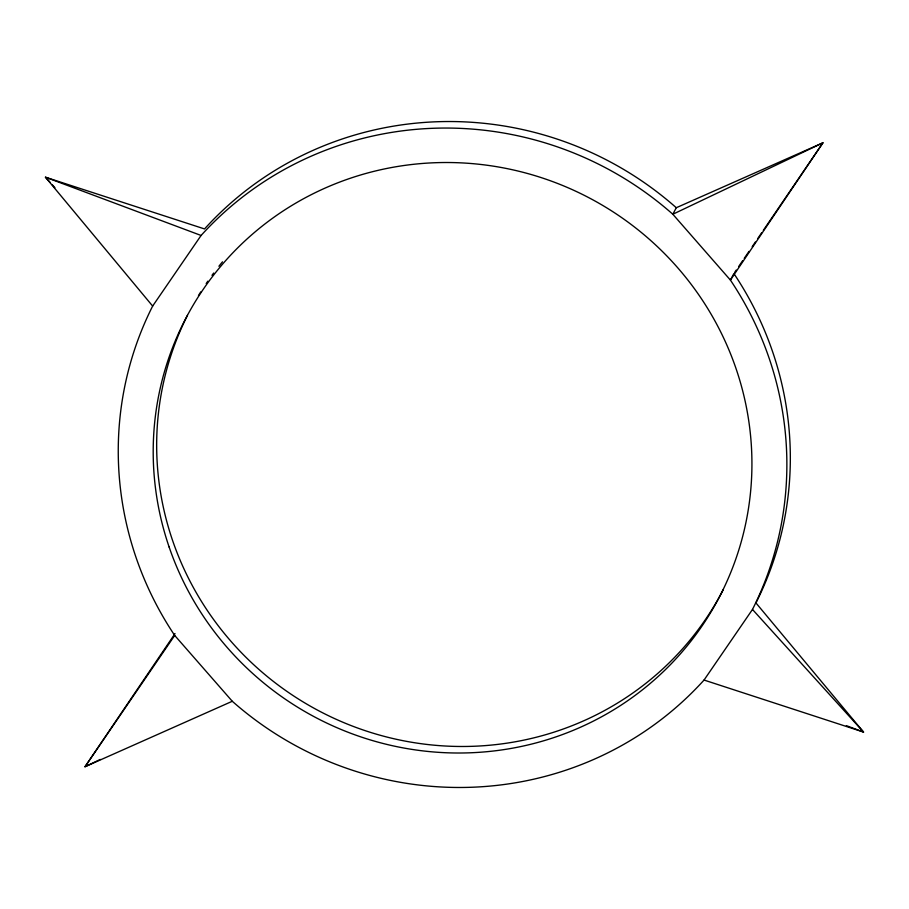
<?xml version="1.0" encoding="UTF-8"?>
<svg xmlns="http://www.w3.org/2000/svg" width="909" height="909" viewBox="0 0 909 909"><rect width="100%" height="100%" fill="white"/><g stroke="black" fill="none" stroke-linecap="round" stroke-linejoin="round"><path stroke-width="1.36" d="M763.31 230.363L822.952 142.793L672.83 214.251L730.416 280.086L822.952 142.793L676.296 207.729L672.83 214.251A336.103 327.876 28 0 0 201.082 235.465L45.45 177.198L152.644 306.072A336.103 327.876 28 0 0 174.698 635.436L232.284 701.271A336.103 327.876 28 0 0 704.043 680.057L863.55 732.075L755.947 602.928A336.103 327.876 28 0 0 733.881 273.564L730.416 280.086A336.103 327.876 28 0 1 752.482 609.45L704.043 680.057M175.017 633.584L84.992 766.753L232.284 701.271M734.677 272.393L736.267 270.064M738.653 266.564L742.63 260.724M744.221 258.383L748.993 251.384M752.175 246.714L755.356 242.033M757.742 238.533L761.719 232.693M174.698 635.436L84.992 766.753L100.32 759.435M152.644 306.072L201.082 235.465M846.359 725.632L863.55 732.075L752.482 609.45M50.177 182.436L45.45 177.198L204.548 228.943A336.103 327.876 28 0 1 676.296 207.729M52.074 184.527L54.904 187.663M723.314 589.589A300.97 293.607 28 0 1 322.49 712.724A300.97 293.607 28 0 1 187.459 315.4M198.469 295.561A300.97 293.607 28 0 1 200.73 291.914M206.207 283.528A300.97 293.607 28 0 1 207.831 281.165M211.979 275.336A300.97 293.607 28 0 1 213.683 273.041M218.91 266.246A300.97 293.607 28 0 1 222.5 261.826M169.142 547.07A300.97 293.607 28 0 0 677.75 656.821A300.97 293.607 28 0 0 510.79 169.392A300.97 293.607 28 0 0 169.142 547.07"/></g></svg>
